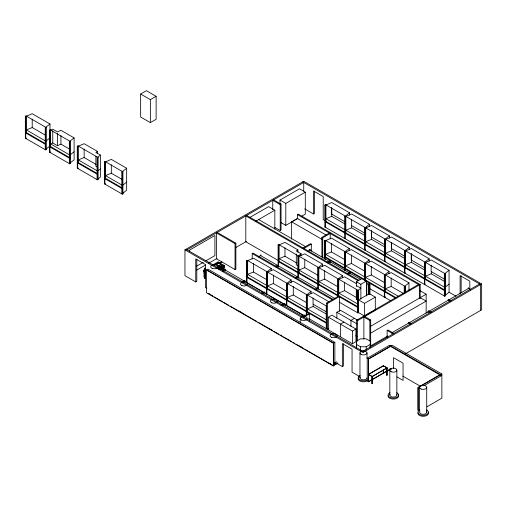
<?xml version="1.0" encoding="UTF-8"?>
<svg xmlns="http://www.w3.org/2000/svg" width="507" height="507" viewBox="0 0 507 507"><rect width="100%" height="100%" fill="white"/><g stroke="black" fill="none" stroke-linecap="round" stroke-linejoin="round"><path stroke-width="0.76" d="M77.279 146.2L77.907 145.845L98.124 157.519L98.124 179.484L97.496 179.846L77.279 168.172L77.279 146.2L77.698 146.441L84.149 143.703L97.319 151.308L95.874 152.436L100.43 155.072L100.43 177.038L98.25 178.806M105.5 178.565L105.5 175.606L111.306 173.21L121.991 179.377M204.08 271.264L204.093 273.691M204.568 275.238C204.486 275.732 204.372 279.059 205.582 277.956M204.568 273.97C205.018 268.121 203.953 276.626 205.158 278.273M223.41 271.226L223.41 267.785M223.543 271.226L223.41 266.999M267.151 279.915L253.475 272.018L253.475 263.57M325.969 234.95L297.438 218.479L297.438 214.588L298.268 214.106L420.189 284.497L420.189 298.604M298.312 273.096L317.807 284.345L318.428 283.99L298.934 272.734L298.312 273.096L298.312 276.987L298.312 256.574L304.77 253.836L322.547 264.103L322.547 266.403M298.934 273L298.934 270.041L304.77 267.664L318.447 275.561M356.434 297.489L344.583 290.65L344.583 282.196M368.919 294.155L368.919 284.167L369.54 283.806L369.958 284.047L369.958 294.25M372.189 383.679L372.398 376.378L371.986 376.378L372.189 383.679L372.189 376.498L387.12 367.879L372.189 376.619L368.462 374.464L383.387 365.845L387.12 368M386.911 375.18L386.708 367.879L386.911 375.18L387.12 367.879L383.387 365.724L368.462 374.343L372.189 376.498M404.846 292.381L404.846 286.233L408.965 282.868L391.189 272.601L384.731 275.339L384.731 297.311L385.352 296.95M205.177 273.691L205.183 272.12M224.018 269.071L224.031 266.644M205.177 273.615L205.151 276.803M224.012 270.332L224.018 269.002M220.722 266.6L220.564 266.505M219.518 265.972L218.954 266.448L218.403 265.89M218.384 267.246L218.809 266.777M219.455 266.048L218.46 265.96M218.555 267.328L219.442 267.259L219.233 266.809M218.593 263.583L218.65 263.456M220.805 264.781L221.876 265.37L220.767 265.066L221.141 264.35L221.597 265.079L221.141 264.35M339.462 302.299L357.929 312.958L358.55 312.597L358.55 290.631L278.717 244.539L278.096 244.9L278.514 245.141L284.966 242.403L297.926 249.881L296.297 250.978L301.063 253.728L297.901 256.333L297.901 276.746M25.35 116.217L25.971 115.862L46.295 127.593L46.295 149.559L45.668 149.92L25.35 138.189L25.35 116.217L25.762 116.458L32.22 113.72L49.997 123.987L45.256 127.713L45.256 149.679L49.997 145.953M45.877 141.18L49.997 137.815M74.098 137.898L69.358 141.624L69.358 163.596L74.098 159.87L74.098 137.898L60.935 130.299L57.475 131.902L52.76 129.184L49.971 130.432L49.553 130.191L49.553 152.163L69.77 163.837L70.391 163.476L70.391 141.51L50.174 129.836L49.553 130.191M74.098 151.726L69.979 155.098L50.592 143.899L52.76 143.006L57.475 145.731L60.935 144.127L69.491 149.064M222.731 271.061L225.121 269.261L225.121 270.827M243.227 282.076L245.027 280.751L244.615 280.517L241.807 281.765M254.413 287.165L246.605 282.659L246.605 260.687L247.017 260.928L253.475 258.19L271.251 268.457L266.511 272.183L266.511 294.149M276.15 267.043L278.539 265.237L278.121 264.996L275.32 266.257M324.892 205.018L325.513 204.663L445.361 273.856L445.361 295.822L444.74 296.183L324.892 226.99L324.892 205.018L325.304 205.259L331.762 202.521L349.538 212.788L344.798 216.514L344.798 238.48M307.952 251.434L310.341 249.628L309.929 249.393L309.302 249.748L360.895 279.534M263.133 293.566L264.933 292.247L264.521 292.007L261.713 293.255M266.511 272.183L266.923 272.424L273.381 269.68L291.157 279.946L286.417 283.673L286.417 305.645M296.056 278.533L298.446 276.733L298.027 276.492L295.22 277.741M344.798 216.514L345.21 216.749L351.662 214.011L369.445 224.278L364.704 228.004L364.704 249.97L365.325 249.615M322.547 264.103L317.807 267.829L317.807 288.236M327.858 262.924L330.247 261.124L330.247 262.689M324.6 258.671L324.6 240.622L325.012 240.863L331.47 238.125L349.247 248.392L344.507 252.118L344.507 270.193M282.45 305.544L284.839 303.737L284.839 305.309M268.938 295.556L286.829 305.879L286.829 283.914L293.287 281.176L311.064 291.443L306.323 295.169L306.323 314.803M315.962 290.023L318.352 288.223L317.933 287.982L315.126 289.237M364.704 228.004L365.116 228.245L371.568 225.507L389.351 235.774L384.61 239.5L384.61 261.466M318.219 289.256L318.219 268.064L324.676 265.326L342.453 275.593L337.713 279.319L337.713 296.582M347.764 274.42L350.153 272.614L350.153 274.186M344.507 252.118L344.918 252.353L351.376 249.615L369.153 259.882L364.413 263.608L364.413 280.086L365.034 279.769L345.54 268.52L344.918 268.875L364.413 280.13M384.61 239.5L385.022 239.735L391.474 236.997L409.257 247.264L404.516 250.99L404.516 272.956L405.137 272.601M364.413 263.608L364.825 263.849L371.282 261.111L389.059 271.372L384.319 275.098L384.319 297.07L384.94 296.709M404.928 273.197L404.928 251.231L411.38 248.493L429.163 258.754L424.422 262.48L424.422 284.452L425.043 284.091M444.328 295.942L444.328 273.976L449.069 270.25L431.286 259.983L424.834 262.721L424.834 284.693M444.95 287.444L449.069 284.078M445.361 295.822L444.95 295.587L449.069 292.216L449.069 270.25M100.43 155.072L97.084 157.633L97.084 179.605L98.124 179.484M98.25 170.663L100.43 168.901M121.883 193.921L121.883 171.955L126.655 168.242L111.306 159.382L104.879 162.139L104.467 161.898L104.467 183.864L122.295 194.162L122.922 193.801L122.922 171.835L105.088 161.537L104.467 161.898M122.504 185.423L126.655 182.07M122.922 193.801L122.504 193.56L126.655 190.207L126.655 168.242M258.722 256.979L261.118 255.179L260.706 254.945L260.085 255.3L335.203 298.674M218.46 265.807L219.309 265.934L219.309 266.397M219.442 266.137L218.669 266.257M218.46 267.081L218.669 266.961M218.587 267.031L218.694 267.506M219.442 267.411L218.669 267.531M26.389 138.069L25.762 138.43L25.762 116.458M45.256 127.713L46.295 127.593M140.648 94.036L146.428 90.702L156.131 96.305L156.131 119.291L150.357 122.624L140.648 117.022L140.648 94.036L150.357 99.638L156.131 96.305M49.553 152.163L50.174 151.802M69.358 141.624L70.391 141.51M78.319 168.051L77.698 168.413L77.698 146.441M97.084 157.633L98.124 157.519M121.883 171.955L122.922 171.835M105.5 183.743L104.879 184.104L104.879 162.139M196.792 259.115L196.792 281.334L195.753 281.936L184.954 275.7L184.954 249.837L303.737 181.259L481.65 283.971L481.65 309.828L405.537 353.778M187.026 249.837L303.737 182.457L303.737 191.076M249.964 217.389L268.615 206.622L274.832 210.215L274.832 229.044M279.997 203.972L279.997 200.05L299.491 188.8L305.296 192.153L305.296 214.119L301.938 216.058M272.76 209.74L272.76 200.341L280.225 204.651L281.055 204.169L281.055 230.026L280.225 230.508L274.794 227.37M279.997 200.05L285.802 203.402L305.296 192.153M255.522 221.369L274.832 210.215M235.045 243.664L235.875 243.183L235.875 269.04L235.045 269.521L216.388 258.747L216.388 232.884L235.045 243.664L235.045 269.521M196.45 266.251L203.288 262.303M206.026 260.725L214.911 255.591L214.911 235.476L189.612 250.084L189.612 251.63M196.577 270.18L205.455 265.06M208.865 263.089L217.053 258.361M235.482 247.72L246.408 241.414M205.893 269.439C204.201 267.905 204.327 268.59 204.517 268.653M205.791 272.183L203.522 270.877L203.522 270.307L205.506 269.166M212.769 264.971L218.054 261.923L224.582 265.693L224.582 266.257L219.962 268.925M203.522 270.877L204.841 270.111M204.163 270.63L203.915 271.967C204.758 273.305 205.582 271.777 205.056 272.627M204.163 271.055L205.354 272.075M205.785 270.092L204.46 270.852L204.46 271.416M215.031 264.749L218.992 262.461L218.992 263.025M214.734 264.99L218.054 263.07M218.644 263.646C228.511 258.177 212.103 267.145 221.711 262.024M291.633 239.089L291.633 221.825L297.438 218.479M280.644 222.389L285.802 225.374L297.901 218.384M218.77 266.219L218.479 266.39L218.77 265.972M220.767 265.066L221.141 264.812M220.849 264.927L221.876 265.123M218.238 267.797L220.215 266.631L216.464 264.464L220.215 266.657M218.365 268.197L223.644 265.148M218.023 268.425L222.674 265.738L218.054 263.006M304.726 208.884L313.503 213.954L314.543 213.352L314.543 191.133M218.637 269.122L224.582 265.693M220.082 268.571L224.094 266.257L224.195 267.233M223.999 267.018L224.227 266.378L223.98 266.942M205.024 278.273L204.6 278.032L204.961 277.5M219.525 269.369L224.195 266.625M219.512 269.439L224.195 266.739L223.543 266.359M221.052 268.653L221.825 268.235L221.825 268.799L221.077 269.236L221.077 268.672M220.184 269.337L223.948 266.923M222.693 267.988L224.195 267.347L224.227 266.378M220.691 269.445L223.302 268.007M220.798 269.509L223.194 268M252.201 259.052L252.201 253.563L253.031 253.088L333.074 299.295M246.605 260.687L247.226 260.332L326.85 306.298L326.229 306.659L326.229 328.625L326.85 328.27M324.892 226.99L325.513 226.629M325.925 226.87L325.304 227.225L325.304 205.259M303.034 247.986L310.499 243.677L311.33 244.152L311.33 251.206M321.907 256.922L321.907 237.333L329.366 233.024M303.864 248.462L311.33 244.152M321.907 237.333L322.731 237.808L330.196 233.499L330.196 238.987M324.6 240.622L325.221 240.261L405.258 286.474L405.258 292.748M330.247 261.124L329.835 260.883L327.021 262.132M306.735 315.037L306.735 295.404L313.193 292.666L328.923 301.747M337.713 279.319L338.125 279.56L344.583 276.822L356.434 283.66M385.643 261.346L385.022 261.707L385.022 239.735M356.383 286.411L356.383 281.708L362.036 278.444L366.517 281.036L366.517 295.923M301.526 316.241L304.333 314.993L304.745 315.234L304.124 315.588L224.088 269.382L225.121 269.261M364.825 263.849L364.825 280.327L365.446 280.01L384.268 290.872M302.882 316.729L308.478 313.497L309.308 313.972L309.308 321.026M326.229 306.659L326.641 306.9L326.641 328.866L326.641 303.009L338.67 296.063L339.5 296.544L339.5 311.431M303.712 317.205L309.308 313.972M326.641 303.009L327.471 303.49L339.5 296.544M356.383 281.708L360.864 284.3L366.517 281.036M357.511 312.718L357.511 290.752L360.864 288.191L356.301 285.555M357.511 290.752L358.55 290.631M366.244 282.621L369.33 284.408L369.958 284.047M328.359 317.167L331.882 315.132L355.933 329.018L355.933 341.705L352.409 343.746L328.359 329.854L328.359 317.167L352.409 331.052L355.933 329.018M336.857 318.231L336.857 312.261L340.381 310.221L357.841 320.304M384.94 291.265L384.319 291.62L364.825 280.371M375.307 297.134L369.33 293.686L358.55 299.91L364.52 303.357L375.307 297.134L375.307 309.821L373.285 310.987M308.75 318.542L327.471 329.347L328.809 328.574M404.225 293.654L404.225 286.594L404.846 286.233L404.846 292.514M404.225 286.594L405.258 286.474M343.911 322.078L340.381 324.112L340.381 336.8M354.482 318.364L350.958 320.399L350.958 326.369M425.043 278.647L424.422 279.002L404.928 267.753L405.549 267.392L424.372 278.254M356.554 346.135L356.554 320.278L418.529 284.497M365.198 315.658L366.542 314.879M367.892 314.106L371.935 311.767M356.554 320.278L357.384 320.76L420.189 284.497M444.328 273.976L445.361 273.856M363.874 338.955L363.874 317.014L369.844 320.462L370.674 319.98L370.674 345.844M334.867 342.377L207.965 269.116L206.723 269.832L333.625 343.1L334.867 342.377L334.867 365.122L333.625 365.845L305.499 349.608M370.18 326.54L426.159 294.218L426.159 313.06M370.674 333.15L426.159 301.114L420.189 297.666M387.139 337.497L387.139 330.444L387.969 329.968L393.939 333.416M356.503 344.443L360.521 346.769L366.206 346.769L370.23 344.443M428.155 312.654L428.155 311.089L428.567 310.848L431.375 312.097M391.391 333.029L469 288.223L468.379 287.862L467.967 288.103L470.35 289.903M369.844 346.319L387.798 335.951M362.86 351.357L479.578 283.971M481.65 283.971L362.86 352.555L184.954 249.837M336.876 363.411L342.352 366.574L343.391 365.972L343.391 343.752M367.214 358.183L368.462 358.899L368.665 381.765L367.214 380.928L367.214 358.183L389.61 345.254L441.863 375.421L424.22 385.605M368.462 358.899L392.095 345.254L441.863 373.982L441.863 398.166L426.932 406.785M390.916 346.161L368.526 359.089L368.526 381.834L390.916 368.906M383.596 365.965L383.184 365.965M369.14 381.251L390.853 368.716M371.986 383.558L372.398 383.558M386.708 375.06L387.12 375.06M440.31 374.521L417.914 387.449L417.914 410.201M418.224 387.633L419.466 388.349L419.466 411.095L418.224 410.378L418.224 387.633L441.863 373.982M204.549 275.548L204.568 271.765M45.212 135.052L32.22 127.549L26.389 129.925L45.205 140.794M96 164.369L84.149 157.531L78.319 159.908L97.04 170.72M344.754 223.847L331.762 216.35L325.925 218.726L344.747 229.595M364.66 235.343L351.662 227.839L345.831 230.222L364.653 241.085M296.563 262.924L284.966 256.231L279.135 258.608L298.522 269.8M253.475 272.018L247.638 274.395L267.132 285.65M344.462 259.451L331.47 251.954L325.633 254.33L344.456 265.193M385.25 247.232L371.568 239.336L365.737 241.712L385.231 252.968M286.373 291.012L273.381 283.508L267.544 285.891L287.038 297.14M365.053 271.34L351.376 263.444L345.54 265.826L365.034 277.076M405.156 258.722L391.474 250.826L385.643 253.208L405.137 264.458M337.668 286.658L324.676 279.154L318.84 281.537L337.662 292.4M306.279 302.502L293.287 295.004L287.45 297.381L306.272 308.25M346.927 273.628L349.741 272.373L350.153 272.614M280.891 305.049L284.427 303.497L284.839 303.737M384.274 282.437L371.282 274.94L365.446 277.316L384.268 288.179M424.378 269.819L411.38 262.322L405.549 264.698L424.372 275.561M344.583 290.65L338.746 293.027L357.467 303.832M326.185 313.998L313.193 306.494L307.356 308.877L326.178 319.74M403.496 293.534L391.189 286.43L385.352 288.806L398.122 296.183M444.284 281.315L431.286 273.812L425.455 276.188L444.278 287.057M220.995 264.838L221.876 265.37M219.087 265.681L219.442 265.807M450.444 301.399L448.061 299.593L448.473 299.358L451.281 300.607M411.469 323.593L408.661 322.338L408.249 322.579L410.632 324.385M302.704 181.855L480.617 284.566L480.611 310.43M404.516 250.99L404.928 251.231M424.422 262.48L424.834 262.721M345.014 221.774L331.616 214.036L331.616 207.769M364.932 233.258L351.535 225.52L351.535 219.252M384.838 244.748L371.441 237.016L371.441 230.742M404.744 256.244L391.341 248.512L391.341 242.238M424.651 267.74L411.247 260.002L411.247 253.734M444.557 279.23L431.159 271.492L431.159 265.224M325.266 220.741L323.213 219.556L323.213 196.57L313.503 190.968L313.503 213.954M449.151 292.266L456.002 296.221M344.747 232.288L325.925 221.42L325.304 221.781L344.798 233.036M364.653 243.778L345.831 232.916L345.21 233.271L364.704 244.526M444.278 289.75L425.455 278.882L424.834 279.243L444.328 290.498M273.59 199.859L281.055 204.169M297.438 214.588L419.359 284.978L419.359 298.3M419.999 290.663L426.159 294.218M384.319 275.098L384.731 275.339M291.633 221.825L322.205 239.481M428.155 311.089L429.955 312.407M344.456 267.892L325.633 257.024L325.012 257.385L344.507 268.634M396.106 297.71L385.352 291.5L384.731 291.861L395.485 298.072M258.659 219.556L305.448 246.567M246.636 215.424L358.918 280.251M358.088 280.726L245.806 215.9L245.806 241.763L278.666 260.731M369.533 288.534L390.783 300.803M297.901 256.333L298.312 256.574M317.807 267.829L318.219 268.064M298.338 265.985L296.297 264.806L296.297 254.051M357.606 300.138L356.301 299.384L356.301 289.396M298.934 270.041L318.428 281.296M337.662 295.093L318.84 284.231L318.219 284.585L337.713 295.841M357.467 306.526L338.746 295.72L338.125 296.082L357.511 307.274M358.138 312.363L364.52 316.051L364.52 303.357M364.704 316.533L370.674 319.98M387.139 330.444L393.109 333.891M217.218 232.409L235.875 243.183M252.201 253.563L332.243 299.776M97.173 167.018L95.874 166.264L95.874 156.276M105.5 175.606L121.826 185.03M45.205 143.487L26.389 132.619L25.762 132.98L45.256 144.235M97.04 173.413L78.319 162.601L77.698 162.962L97.084 174.155M121.826 187.723L105.5 178.299L104.879 178.654L121.883 188.471M336.857 312.261L357.004 323.891M286.417 283.673L286.829 283.914M306.323 295.169L306.735 295.404M389.167 345.622L441.115 375.617M45.877 149.324L46.295 149.559M326.457 311.913L313.06 304.181L313.06 297.913M355.661 335.805L357.004 336.578M306.272 310.943L287.45 300.074L286.829 300.436L306.323 311.691M326.178 322.433L307.356 311.571L306.735 311.925L326.229 323.181M223.644 265.712L224.582 266.257M223.302 267.271L223.251 268.089L223.276 267.195M221.895 268.311L220.982 268.862M255.756 287.938L266.923 294.39L266.923 272.424M287.501 306.272L303.636 315.582M185.987 249.241L363.899 351.953M389.851 368.633L391.22 369.426M402.837 376.131L420.614 386.391M396.924 376.885L403.059 380.421L403.059 363.183L393.514 357.676L393.514 368.646M204.403 268.368L205.557 269.033M204.422 268.704L205.791 269.496M383.387 373.025L383.596 369.552M383.184 373.146L383.387 369.673M203.522 270.307L205.791 271.619M205.354 271.651L204.01 270.877L204.01 271.302M205.259 272.132L204.112 271.245L203.915 271.853M205.455 272.303L203.915 271.638L205.253 272.512M206.824 288.331L205.455 287.539L205.455 264.553L195.753 258.95L195.753 281.936M359.482 376.467L352.054 372.176L352.054 349.19L342.352 343.588L342.352 366.574M208.092 293.369L210.152 294.561M211.527 295.347L212.896 296.139M214.271 296.931L222.497 301.684M223.872 302.476L228.676 305.252M230.045 306.044L256.796 321.489M258.171 322.281L272.576 330.596M273.945 331.388L278.749 334.164M280.118 334.95L282.177 336.141M283.546 336.933L291.779 341.686M293.154 342.478L294.523 343.271M295.898 344.063L304.13 348.816M205.557 277.766L205.272 277.532L205.582 278.032M204.6 278.032L204.384 277.532M204.226 277.152L204.384 277.608M204.118 276.727L204.226 277.228M205.189 277.152L205.272 277.608M205.151 276.727L205.189 277.228M204.106 275.504L204.118 276.803M222.922 267.43L222.947 270.96M222.934 269.002L222.947 270.884M204.093 273.615L204.106 275.58M469.812 289.636L469.812 281.208L460.109 275.605L460.109 293.99M461.142 275.77L461.142 292.628M449.094 299.713L449.094 301.285M444.95 273.615L444.95 295.587M444.74 274.217L444.74 296.183M431.286 271.505L431.286 273.812M429.163 258.754L429.163 261.061M429.188 311.209L429.188 312.775M426.723 387.392L426.723 412.292M425.455 262.366L425.455 279.148M411.38 253.868L411.38 262.322M409.257 247.264L409.257 249.571M408.965 282.868L408.965 290.549M405.549 250.87L405.549 268.133M404.637 286.835L404.637 293.109M396.861 370.154L396.861 395.054M391.474 242.378L391.474 250.826M391.189 277.982L391.189 286.43M389.826 370.154L389.826 395.054M389.351 235.774L389.351 238.075M389.059 271.372L389.059 273.679M385.643 239.38L385.643 256.637M385.352 274.984L385.352 291.766M372.189 376.257L372.189 383.444M371.568 230.881L371.568 239.336M371.282 266.486L371.282 274.94M370.23 347.58L370.23 341.167L366.206 338.841L360.521 338.841L356.503 341.167L356.503 348.366M369.844 320.462L369.844 340.837M369.445 224.278L369.445 226.585M369.33 284.408L369.33 294.605M369.153 259.882L369.153 262.189M368.919 294.364L368.919 284.167L366.751 285.061L366.751 295.815M367.005 352.916L367.005 358.36M366.206 346.769L366.206 349.9M365.737 227.884L365.737 245.413M365.446 263.488L365.446 280.751M365.325 241.471L365.325 244.906M365.116 228.245L365.116 250.211M360.864 284.3L360.864 299.187M360.521 346.769L360.521 350.686M359.964 352.916L359.964 377.816M357.929 290.993L357.929 312.958M357.384 320.76L357.384 341.129M356.383 289.548L356.383 299.732M352.409 331.052L352.409 343.746M351.662 225.539L351.662 227.839M351.376 254.996L351.376 263.444M349.538 212.788L349.538 215.088M349.247 248.392L349.247 250.692M345.831 216.394L345.831 233.651M345.54 251.998L345.54 269.255M345.21 216.749L345.21 238.721M344.918 252.353L344.918 270.434M342.453 275.593L342.453 277.899M338.746 279.199L338.746 296.462M338.125 279.56L338.125 296.817M333.625 343.1L333.625 365.845M331.762 207.895L331.762 216.35M331.47 243.499L331.47 251.954M329.835 260.883L329.835 262.455M327.471 303.49L327.471 329.347M325.925 204.898L325.925 222.161M325.633 240.502L325.633 257.29M325.012 240.863L325.012 259.717M324.676 270.706L324.676 279.154M322.731 237.808L322.731 258.183M318.84 267.709L318.84 284.966M313.193 304.194L313.193 306.494M311.064 291.443L311.064 293.743M307.356 295.049L307.356 312.306M304.77 259.21L304.77 267.664M303.712 315.354L303.712 316.919M301.063 253.728L301.063 256.035M300.245 318.434L300.245 322.325M298.934 256.212L298.934 272.69M298.446 276.733L298.446 278.299M297.926 249.881L297.926 252.188M293.287 286.55L293.287 295.004M291.157 279.946L291.157 283.02M287.45 283.552L287.45 300.34M285.802 203.402L285.802 225.374M284.966 247.777L284.966 256.231M280.225 204.651L280.225 230.508M279.135 244.78L279.135 262.043M278.514 245.141L278.539 266.809M278.096 244.9L278.121 266.568M273.381 275.06L273.381 283.508M271.251 268.457L271.251 270.763M267.544 272.063L267.544 289.592M247.638 260.566L247.638 277.83M247.226 273.666L247.226 277.589M247.017 260.928L247.017 282.9M243.994 280.872L243.994 282.443M222.89 267.772L222.89 268.102M218.853 265.674L218.853 266.131M218.758 265.725L218.758 266.188M218.054 261.923L218.054 262.487M217.915 267.759L217.655 267.607M150.357 99.638L150.357 122.624M122.504 171.594L122.504 193.56M122.295 172.19L122.295 194.162M111.306 164.762L111.331 173.223M105.5 161.777L105.5 179.034M97.496 157.873L97.496 179.846M97.319 151.308L97.319 153.608M84.149 149.083L84.149 157.531M78.319 146.086L78.319 163.343M77.907 159.179L77.907 163.102M69.77 141.865L69.77 163.837M60.935 135.673L60.935 144.127M57.475 133.442L57.475 145.731M52.76 130.717L52.76 143.006M50.592 130.077L50.592 147.6M49.997 123.987L49.997 130.134M49.971 130.432L49.971 152.404M45.668 127.954L45.668 149.92M32.22 119.101L32.22 127.549M26.389 116.103L26.389 133.36M396.708 394.465A3.517 2.034 0 0 1 393.172 397.082A3.517 2.034 0 0 1 390.092 394.275M367.873 380.465A5.279 3.048 0 0 1 360.997 381.46A5.279 3.048 0 0 1 358.607 377.607M426.653 411.893A3.517 2.034 0 0 1 422.857 414.314A3.517 2.034 0 0 1 419.948 411.513M428.079 412.083A5.279 3.048 0 0 1 423.719 416.285A5.279 3.048 0 0 1 418.022 412.654M426.552 409.935A5.279 3.048 0 0 1 427.052 414.377A5.279 3.048 0 0 1 419.346 414.377A5.279 3.048 0 0 1 419.853 409.935M398.217 394.845A5.279 3.048 0 0 1 394.116 399.028A5.279 3.048 0 0 1 388.089 395.714M396.689 392.697A5.279 3.048 0 0 1 397.196 397.139A5.279 3.048 0 0 1 389.49 397.139A5.279 3.048 0 0 1 389.991 392.697M366.986 378.013A3.517 2.034 0 0 1 362.625 379.787A3.517 2.034 0 0 1 360.23 377.037M367.214 379.971A5.279 3.048 0 0 1 359.571 379.863A5.279 3.048 0 0 1 360.135 375.459M336.547 361.706A3.517 2.034 0 0 1 334.309 362.568M338.011 363.227A5.279 3.048 0 0 1 334.138 364.565M330.691 364.064A5.279 3.048 0 0 1 329.233 363.227M337.358 362.733A5.279 3.048 0 0 1 334.138 363.608M301.747 347.111A5.279 3.048 0 0 1 301.278 346.984M300.835 346.826A5.279 3.048 0 0 1 299.377 345.989M271.885 329.873A5.279 3.048 0 0 1 271.416 329.74M270.972 329.588A5.279 3.048 0 0 1 270.174 329.208M269.825 328.986A5.279 3.048 0 0 1 269.515 328.751M242.029 312.629A5.279 3.048 0 0 1 241.56 312.502M241.117 312.35A5.279 3.048 0 0 1 240.312 311.97M239.969 311.748A5.279 3.048 0 0 1 239.171 310.981M212.167 295.391A5.279 3.048 0 0 1 211.698 295.264M211.254 295.112A5.279 3.048 0 0 1 210.456 294.732M210.107 294.51A5.279 3.048 0 0 1 209.797 294.269M209.53 294.016A5.279 3.048 0 0 1 209.309 293.743M215.957 264.071L215.982 264.008M209.118 262.17L209.435 262.284L209.157 262.132M204.834 268.127L205.164 268.209L204.834 268.127M50.592 146.593L49.971 146.954L69.358 158.146L69.979 157.791L50.592 146.593M219.588 266.441L219.297 266.859L219.588 266.441M247.638 277.088L247.017 277.449L266.511 288.705L267.132 288.344L247.638 277.088M279.135 261.301L278.514 261.663L297.901 272.855L298.522 272.493L279.135 261.301M267.544 288.584L266.923 288.939L286.417 300.195L287.038 299.833L267.544 288.584M365.737 244.406L365.116 244.767L384.61 256.016L385.231 255.661L365.737 244.406M385.643 255.902L385.022 256.257L404.516 267.512L405.137 267.151L385.643 255.902M333.365 343.245L206.463 269.978L206.463 292.729L333.365 365.991L333.365 343.245M391.29 371.802A3.517 2.034 0 0 0 396.842 370.351A3.517 2.034 0 0 0 391.892 368.304A3.517 2.034 0 0 0 391.29 371.802M421.152 389.04A3.517 2.034 0 0 0 426.704 387.589A3.517 2.034 0 0 0 421.748 385.542A3.517 2.034 0 0 0 421.152 389.04M361.434 354.564A3.517 2.034 0 0 0 366.986 353.113A3.517 2.034 0 0 0 362.03 351.066A3.517 2.034 0 0 0 361.434 354.564M331.572 337.326A3.517 2.034 0 0 0 337.123 335.875A3.517 2.034 0 0 0 332.174 333.821A3.517 2.034 0 0 0 331.572 337.326M301.716 320.088A3.517 2.034 0 0 0 307.267 318.637A3.517 2.034 0 0 0 302.311 316.583A3.517 2.034 0 0 0 301.716 320.088M271.853 302.85A3.517 2.034 0 0 0 277.405 301.399A3.517 2.034 0 0 0 272.455 299.345A3.517 2.034 0 0 0 271.853 302.85M241.997 285.612A3.517 2.034 0 0 0 247.549 284.154A3.517 2.034 0 0 0 242.593 282.107A3.517 2.034 0 0 0 241.997 285.612M212.135 268.368A3.517 2.034 0 0 0 217.687 266.916A3.517 2.034 0 0 0 212.737 264.869A3.517 2.034 0 0 0 212.135 268.368"/></g></svg>
